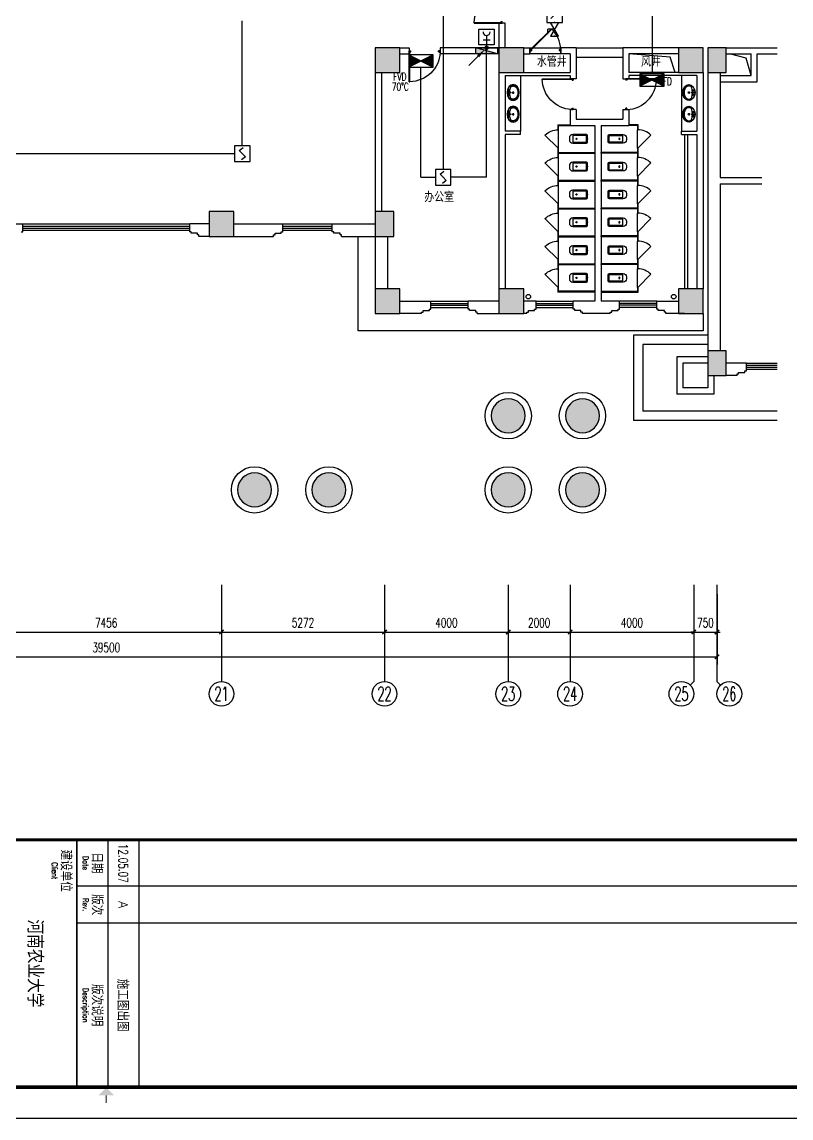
# Model space of a CAD drawing. Extents: x 190999 to 918899, y -200814 to 215286.
# Drawn here: x 705924 to 730794, y -200814 to -165361 of the extents above; entities that cross this region are included whole.
import ezdxf
from ezdxf.enums import TextEntityAlignment as Align

# ---------------------------------------------------------------- set-up
doc = ezdxf.new("R2010")
doc.units = 0
doc.header["$LTSCALE"] = 1000
doc.header["$MEASUREMENT"] = 0
doc.layers.get('Defpoints').update_dxf_attribs({"color": 1})
for name, color, linetype in [('00-EQUIP', 3, 'Continuous'), ('00-LWIRE', 4, 'Continuous'), ('00-WIRE-4', 6, 'Continuous'), ('A-卫生间', 250, 'Continuous'), ('A-墙线', 2, 'Continuous'), ('A-外包装修', 250, 'Continuous'), ('A-外窗', 145, 'Continuous'), ('A-门', 167, 'Continuous'), ('AXIS', 3, 'Continuous'), ('AXIS_TEXT', 7, 'Continuous'), ('COLUMN', 2, 'Continuous'), ('EQUIP_消火栓', 1, 'Continuous'), ('PUB_HATCH', 250, 'Continuous'), ('图框', 189, 'Continuous'), ('房间名称', 7, 'Continuous'), ('暖通-风-说明', 3, 'Continuous'), ('洞口线', 165, 'Continuous'), ('雨水管', 151, 'Continuous')]:
    doc.layers.add(name, color=color, linetype=linetype)
doc.styles.add('_TCH_AXIS', font='COMPLEX', dxfattribs={"bigfont": 'GBCBIG'})
doc.styles.add('_TCH_DIM', font='SIMPLEX', dxfattribs={"bigfont": 'GBCBIG'})
doc.styles.add('COMPLEX', font='COMPLEX')
doc.styles.add('DIM_FONT', font='SIMPLEX', dxfattribs={"width": 0.7, "bigfont": 'GBCBIG'})
doc.styles.add('HZ-ZGBZ', font='romanc.shx', dxfattribs={"width": 0.65})
doc.styles.get("Standard").update_dxf_attribs({"font": 'simhei.ttf'})
doc.styles.add('TKZ1_tjhts.shx', font='tjromant.shx', dxfattribs={"bigfont": 'tjhts.shx'})
doc.styles.add('TKZ2_tjkts.shx', font='tjromant.shx', dxfattribs={"bigfont": 'tjkts.shx'})
doc.dimstyles.new('DIMN', dxfattribs={"dimtxt": 300, "dimasz": 100, "dimexe": 250, "dimexo": 300, "dimgap": 150, "dimtad": 1, "dimdec": 0, "dimzin": 0, "dimdsep": 46, "dimtxsty": 'DIM_FONT', "dimblk": 'ARCHTICK', "dimcen": 0.09, "dimclrt": 7, "dimazin": 2, "dimtfac": 1, "dimtdec": 0, "dimtix": 1, "dimtmove": 2, "dimatfit": 3, "dimfxl": 0, "dimtolj": 1, "dimtzin": 0, "dimarcsym": 0})

# ---------------------------------------------------------------- blocks, each defined once
blk = doc.blocks.new('TJAD_TK_A0')
at = {"layer": '图框'}
for p, q in [((2162, -441.7), (2162, 399.3)), ((2087, 389.3), (2087, -30.7)), ((2099, 389.3), (2099, -30.7)), ((2072, -10.7), (2152, -10.7)), ((2072, -20.7), (2152, -20.7)), ((2072, -30.7), (2152, -30.7))]:
    blk.add_line(p, q, dxfattribs=at)
at = {"layer": '图框', "const_width": 1.2}
blk.add_lwpolyline([(2152, -431.7), (2152, 389.3), (998, 389.3), (998, -431.7)], close=True, dxfattribs=at)
at = {"layer": '图框'}
for points, const_width in [([(2072, 389.3), (2072, -431.7)], 1), ([(2154.61, -21.2), (2157.11, -21.2)], 0.3), ([(2072, -30.7), (2152, -30.7)], 0.6)]:
    blk.add_lwpolyline(points, dxfattribs=dict(at, const_width=const_width))
blk.add_solid([(2154.61, -23.7), (2154.61, -18.7), (2152.11, -21.2)], dxfattribs=at)
at = {"layer": '图框', "color": 3, "style": 'TKZ1_tjhts.shx'}
for s, height, p in [('施工图出图', 3.6, (2125.5, -15.83)), ('A', 3, (2093, -15.7)), ('河南农业大学', 5, (2112, -44.2))]:
    blk.add_text(s, height=height, dxfattribs=at).set_placement(p, align=Align.MIDDLE_CENTER)
at = {"layer": '图框', "color": 3, "style": 'TKZ1_tjhts.shx', "width": 0.7}
blk.add_text('12.05.07', height=3, dxfattribs=at).set_placement((2079.58, -15.7), align=Align.MIDDLE_CENTER)
at = {"layer": '图框', "style": 'TKZ2_tjkts.shx'}
for s, p in [('日期', (2079.5, -24.16)), ('版次', (2093, -24.16)), ('版次说明', (2125.5, -24.16)), ('建设单位', (2082, -34.16))]:
    blk.add_text(s, height=3.6, dxfattribs=at).set_placement(p, align=Align.MIDDLE_CENTER)
at = {"layer": '图框', "style": 'TKZ2_tjkts.shx', "width": 0.8}
for s, p in [('Date', (2079.5, -27.86)), ('Rev.', (2093, -27.86)), ('Description', (2125.5, -27.86)), ('Client', (2082, -37.86))]:
    blk.add_text(s, height=1.8, dxfattribs=at).set_placement(p, align=Align.MIDDLE_CENTER)
blk = doc.blocks.new('m1800')
at = {"layer": 'A-墙线'}
for p, q in [((-900, -100), (-900, 100)), ((900, -100), (900, 100))]:
    blk.add_line(p, q, dxfattribs=at)
at = {"layer": 'A-门'}
for p, q in [((-900, 900), (-900, 0)), ((-900, 900), (-880, 900)), ((-880, 900), (-880, 50)), ((880, 900), (880, 50)), ((900, 900), (880, 900)), ((900, 900), (900, 0)), ((-900, 50), (-870, 50)), ((-900, 0), (-850, 0)), ((-870, 50), (-870, 30)), ((-870, 30), (-850, 30)), ((-850, 30), (-850, 0)), ((850, 30), (850, 0)), ((870, 30), (850, 30)), ((900, 0), (850, 0)), ((870, 50), (870, 30)), ((900, 50), (870, 50))]:
    blk.add_line(p, q, dxfattribs=at)
for centre, start, end in [((-900, 0), 0, 88.7267), ((900, 0), 91.2733, 180)]:
    blk.add_arc(centre, 900, start, end, dxfattribs=at)
blk = doc.blocks.new('m1000')
at = {"layer": 'A-墙线'}
for p, q in [((0, 0), (0, 200)), ((1000, 0), (1000, 200))]:
    blk.add_line(p, q, dxfattribs=at)
at = {"layer": 'A-门'}
for p, q in [((0, 1100), (0, 100)), ((0, 1100), (20, 1100)), ((20, 1100), (20, 150)), ((0, 150), (30, 150)), ((0, 100), (50, 100)), ((30, 150), (30, 130)), ((30, 130), (50, 130)), ((50, 130), (50, 100)), ((950, 130), (950, 100)), ((970, 130), (950, 130)), ((1000, 100), (950, 100)), ((970, 150), (970, 130)), ((1000, 150), (970, 150)), ((1000, 150), (1000, 100))]:
    blk.add_line(p, q, dxfattribs=at)
blk.add_arc((0, 100), 1000, 2.866, 88.854, dxfattribs=at)
blk = doc.blocks.new('手盆')
at = {"layer": 'A-卫生间'}
for p, q in [((113, 12), (46, 16)), ((160, 0), (235, 0)), ((198, -37), (198, 38)), ((113, -11), (46, -16))]:
    blk.add_line(p, q, dxfattribs=at)
for centre, major_axis, ratio, start_param, end_param in [((198, 0), (0, 259), 0.763797, 3.141593, 9.424778), ((194, 0), (0, 259), 0.413212, 0.351725, 1.519021), ((106, 0), (0, 13.9), 0.9, 3.760941, 5.663837), ((194, 0), (0, 259), 0.413212, 1.620217, 2.789865)]:
    blk.add_ellipse(centre, major_axis=major_axis, ratio=ratio, start_param=start_param, end_param=end_param, dxfattribs=at)
for centre, major_axis in [((46, 0), (0, 15.8)), ((56, 71), (0, 20.6)), ((56, 71), (0, 15.6)), ((198, 0), (0, 23.4)), ((56, -71), (0, 20.6)), ((56, -71), (0, 15.6))]:
    blk.add_ellipse(centre, major_axis=major_axis, ratio=0.9, dxfattribs=at)
for points, knots in [([(198, -249), (204, -249), (211, -249), (228, -246), (239, -243), (260, -236), (270, -231), (290, -218), (299, -211), (317, -194), (325, -185), (340, -164), (347, -153), (360, -129), (365, -116), (374, -90), (378, -76), (383, -48), (385, -34), (387, -5), (387, 9), (385, 38), (383, 52), (377, 80), (373, 94), (364, 120), (358, 133), (345, 156), (338, 167), (323, 187), (314, 197), (296, 213), (287, 220), (267, 232), (257, 237), (236, 244), (225, 247), (204, 249), (193, 249), (171, 247), (161, 245), (140, 237), (129, 232), (110, 221), (100, 213), (82, 197), (74, 188), (58, 168), (51, 157), (38, 133), (32, 121), (23, 95), (19, 81), (13, 53), (11, 39), (9, 10), (9, -4), (10, -33), (12, -47), (18, -75), (21, -89), (30, -115), (36, -128), (48, -152), (55, -163), (70, -184), (78, -193), (96, -210), (105, -218), (125, -230), (135, -235), (156, -243), (167, -246), (184, -249), (191, -249), (198, -249)], [0, 0, 0, 0, 0.105369, 0.105369, 0.278747, 0.278747, 0.452125, 0.452125, 0.625504, 0.625504, 0.798882, 0.798882, 0.97226, 0.97226, 1.145639, 1.145639, 1.319017, 1.319017, 1.492395, 1.492395, 1.665774, 1.665774, 1.839152, 1.839152, 2.01253, 2.01253, 2.185909, 2.185909, 2.359287, 2.359287, 2.532665, 2.532665, 2.706044, 2.706044, 2.879422, 2.879422, 3.0528, 3.0528, 3.226179, 3.226179, 3.399557, 3.399557, 3.572935, 3.572935, 3.746313, 3.746313, 3.919692, 3.919692, 4.09307, 4.09307, 4.266448, 4.266448, 4.439827, 4.439827, 4.613205, 4.613205, 4.786583, 4.786583, 4.959962, 4.959962, 5.13334, 5.13334, 5.306718, 5.306718, 5.480097, 5.480097, 5.653475, 5.653475, 5.826853, 5.826853, 6.000232, 6.000232, 6.17361, 6.17361, 6.283185, 6.283185, 6.283185, 6.283185]), ([(119, -185), (121, -187), (123, -188), (130, -193), (135, -196), (146, -202), (152, -205), (163, -209), (169, -210), (180, -213), (186, -214), (194, -214), (196, -214), (198, -214), (204, -214), (209, -214), (222, -212), (229, -210), (241, -206), (245, -204), (254, -200), (259, -197), (269, -191), (275, -187), (286, -178), (291, -173), (300, -162), (304, -158), (314, -145), (319, -137), (327, -123), (329, -118), (334, -107), (336, -101), (341, -89), (343, -83), (346, -71), (348, -64), (351, -49), (352, -40), (354, -22), (355, -13), (355, 5), (355, 14), (354, 32), (352, 41), (349, 58), (348, 66), (343, 81), (341, 89), (335, 104), (332, 111), (326, 125), (322, 132), (314, 144), (310, 150), (301, 162), (296, 167), (287, 177), (281, 181), (272, 189), (267, 192), (256, 199), (250, 202), (238, 207), (233, 209), (223, 211), (217, 212), (205, 214), (198, 214), (186, 213), (181, 213), (171, 211), (166, 210), (151, 205), (141, 200), (128, 191), (123, 188), (119, 185)], [5.740897, 5.740897, 5.740897, 5.740897, 5.780874, 5.780874, 5.896829, 5.896829, 6.012784, 6.012784, 6.128739, 6.128739, 6.240697, 6.240697, 6.283185, 6.283185, 6.283185, 6.399826, 6.399826, 6.5409, 6.5409, 6.634, 6.634, 6.7271, 6.7271, 6.852188, 6.852188, 6.977276, 6.977276, 7.077377, 7.077377, 7.229977, 7.229977, 7.317389, 7.317389, 7.404801, 7.404801, 7.497094, 7.497094, 7.589386, 7.589386, 7.712334, 7.712334, 7.835281, 7.835281, 7.958228, 7.958228, 8.081175, 8.081175, 8.194983, 8.194983, 8.30879, 8.30879, 8.422598, 8.422598, 8.537599, 8.537599, 8.6526, 8.6526, 8.767602, 8.767602, 8.884432, 8.884432, 8.982435, 8.982435, 9.119467, 9.119467, 9.224191, 9.224191, 9.328914, 9.328914, 9.470087, 9.470087, 9.571187, 9.571187, 9.672288, 9.672288, 9.874489, 9.874489, 9.967059, 9.967059, 9.967059, 9.967059])]:
    blk.add_open_spline(points, degree=3, knots=knots, dxfattribs=at)
blk.add_point((46, 0), dxfattribs=at)
blk = doc.blocks.new('bfm01')
at = {"layer": 'A-墙线'}
for p, q in [((-200, 0), (0, 0)), ((-200, -1000), (0, -1000))]:
    blk.add_line(p, q, dxfattribs=at)
at = {"layer": 'A-门'}
for p, q in [((-200, -1000), (-200, 0)), ((-100, 0), (-100, -50)), ((-70, -50), (-100, -50)), ((-50, -30), (-70, -30)), ((-70, -30), (-70, -50)), ((-64, -44), (-50, -30)), ((-64, -44), (603, -711)), ((-50, 0), (-50, -30)), ((-50, -30), (617, -697)), ((0, 0), (0, -1000)), ((-70, -950), (-100, -950)), ((-100, -1000), (-100, -950)), ((-50, -1000), (-100, -1000)), ((-70, -970), (-70, -950)), ((-50, -970), (-70, -970)), ((-50, -1000), (-50, -970))]:
    blk.add_line(p, q, dxfattribs=at)
blk.add_arc((-100, 0), 1000, 272.866, 315.8103, dxfattribs=at)
blk = doc.blocks.new('$TwtSys$00000434')
for p, q in [((-0.5, 0.5), (-0.5, -0.5)), ((-0.5, -0.5), (0.5, 0.5)), ((0.5, 0.5), (-0.5, 0.5)), ((0.5, -0.5), (0.5, 0.5)), ((-0.5, -0.5), (0.5, -0.5))]:
    blk.add_line(p, q)
blk.add_solid([(0.5, -0.5), (0.5, 0.5), (-0.5, -0.5)])
blk = doc.blocks.new('_ArchTick')
at = {"const_width": 0.5}
blk.add_lwpolyline([(-0.7, -0.7), (0.7, 0.7)], dxfattribs=at)
blk = doc.blocks.new('*D858')
at = {"layer": 'AXIS', "color": 0, "lineweight": -2}
for p, q in [((704921, -183868), (704921, -185343)), ((712376, -183868), (712376, -185343)), ((704921, -185093), (712376, -185093))]:
    blk.add_line(p, q, dxfattribs=at)
at = {"layer": 'Defpoints', "color": 0}
for p in [(704921, -183568), (712376, -183568), (712376, -185093)]:
    blk.add_point(p, dxfattribs=at)
at = {"layer": 'AXIS', "color": 0, "lineweight": -2, "xscale": 100, "yscale": 100, "zscale": 100, "rotation": 180}
blk.add_blockref('_ArchTick', (704921, -185093), dxfattribs=at)
at = {"layer": 'AXIS', "color": 0, "lineweight": -2, "xscale": 100, "yscale": 100, "zscale": 100}
blk.add_blockref('_ArchTick', (712376, -185093), dxfattribs=at)
at = {"layer": 'AXIS', "color": 7, "insert": (708649, -184793), "char_height": 300, "attachment_point": 5, "style": 'DIM_FONT'}
blk.add_mtext('\\A1;7456', dxfattribs=at)
blk = doc.blocks.new('*D859')
at = {"layer": 'AXIS', "color": 0, "lineweight": -2}
for p, q in [((712376, -183868), (712376, -185343)), ((717649, -183868), (717649, -185343)), ((712376, -185093), (717649, -185093))]:
    blk.add_line(p, q, dxfattribs=at)
at = {"layer": 'Defpoints', "color": 0}
for p in [(712376, -183568), (717649, -183568), (717649, -185093)]:
    blk.add_point(p, dxfattribs=at)
at = {"layer": 'AXIS', "color": 0, "lineweight": -2, "xscale": 100, "yscale": 100, "zscale": 100, "rotation": 180}
blk.add_blockref('_ArchTick', (712376, -185093), dxfattribs=at)
at = {"layer": 'AXIS', "color": 0, "lineweight": -2, "xscale": 100, "yscale": 100, "zscale": 100}
blk.add_blockref('_ArchTick', (717649, -185093), dxfattribs=at)
at = {"layer": 'AXIS', "color": 7, "insert": (715012, -184793), "char_height": 300, "attachment_point": 5, "style": 'DIM_FONT'}
blk.add_mtext('\\A1;5272', dxfattribs=at)
blk = doc.blocks.new('*D860')
at = {"layer": 'AXIS', "color": 0, "lineweight": -2}
for p, q in [((717649, -183868), (717649, -185343)), ((721649, -183868), (721649, -185343)), ((717649, -185093), (721649, -185093))]:
    blk.add_line(p, q, dxfattribs=at)
at = {"layer": 'Defpoints', "color": 0}
for p in [(717649, -183568), (721649, -183568), (721649, -185093)]:
    blk.add_point(p, dxfattribs=at)
at = {"layer": 'AXIS', "color": 0, "lineweight": -2, "xscale": 100, "yscale": 100, "zscale": 100, "rotation": 180}
blk.add_blockref('_ArchTick', (717649, -185093), dxfattribs=at)
at = {"layer": 'AXIS', "color": 0, "lineweight": -2, "xscale": 100, "yscale": 100, "zscale": 100}
blk.add_blockref('_ArchTick', (721649, -185093), dxfattribs=at)
at = {"layer": 'AXIS', "color": 7, "insert": (719649, -184793), "char_height": 300, "attachment_point": 5, "style": 'DIM_FONT'}
blk.add_mtext('\\A1;4000', dxfattribs=at)
blk = doc.blocks.new('*D861')
at = {"layer": 'AXIS', "color": 0, "lineweight": -2}
for p, q in [((721649, -183868), (721649, -185343)), ((723649, -183868), (723649, -185343)), ((721649, -185093), (723649, -185093))]:
    blk.add_line(p, q, dxfattribs=at)
at = {"layer": 'Defpoints', "color": 0}
for p in [(721649, -183568), (723649, -183568), (723649, -185093)]:
    blk.add_point(p, dxfattribs=at)
at = {"layer": 'AXIS', "color": 0, "lineweight": -2, "xscale": 100, "yscale": 100, "zscale": 100, "rotation": 180}
blk.add_blockref('_ArchTick', (721649, -185093), dxfattribs=at)
at = {"layer": 'AXIS', "color": 0, "lineweight": -2, "xscale": 100, "yscale": 100, "zscale": 100}
blk.add_blockref('_ArchTick', (723649, -185093), dxfattribs=at)
at = {"layer": 'AXIS', "color": 7, "insert": (722649, -184793), "char_height": 300, "attachment_point": 5, "style": 'DIM_FONT'}
blk.add_mtext('\\A1;2000', dxfattribs=at)
blk = doc.blocks.new('*D862')
at = {"layer": 'AXIS', "color": 0, "lineweight": -2}
for p, q in [((723649, -183868), (723649, -185343)), ((727649, -183868), (727649, -185343)), ((723649, -185093), (727649, -185093))]:
    blk.add_line(p, q, dxfattribs=at)
at = {"layer": 'Defpoints', "color": 0}
for p in [(723649, -183568), (727649, -183568), (727649, -185093)]:
    blk.add_point(p, dxfattribs=at)
at = {"layer": 'AXIS', "color": 0, "lineweight": -2, "xscale": 100, "yscale": 100, "zscale": 100, "rotation": 180}
blk.add_blockref('_ArchTick', (723649, -185093), dxfattribs=at)
at = {"layer": 'AXIS', "color": 0, "lineweight": -2, "xscale": 100, "yscale": 100, "zscale": 100}
blk.add_blockref('_ArchTick', (727649, -185093), dxfattribs=at)
at = {"layer": 'AXIS', "color": 7, "insert": (725649, -184793), "char_height": 300, "attachment_point": 5, "style": 'DIM_FONT'}
blk.add_mtext('\\A1;4000', dxfattribs=at)
blk = doc.blocks.new('*D863')
at = {"layer": 'AXIS', "color": 0, "lineweight": -2}
for p, q in [((727649, -183868), (727649, -185343)), ((728399, -183868), (728399, -185343)), ((727649, -185093), (727549, -185093)), ((727649, -185093), (728399, -185093)), ((728399, -185093), (728499, -185093))]:
    blk.add_line(p, q, dxfattribs=at)
at = {"layer": 'Defpoints', "color": 0}
for p in [(727649, -183568), (728399, -183568), (728399, -185093)]:
    blk.add_point(p, dxfattribs=at)
at = {"layer": 'AXIS', "color": 0, "lineweight": -2, "xscale": 100, "yscale": 100, "zscale": 100}
blk.add_blockref('_ArchTick', (727649, -185093), dxfattribs=at)
at = {"layer": 'AXIS', "color": 0, "lineweight": -2, "xscale": 100, "yscale": 100, "zscale": 100, "rotation": 180}
blk.add_blockref('_ArchTick', (728399, -185093), dxfattribs=at)
at = {"layer": 'AXIS', "color": 7, "insert": (728024, -184793), "char_height": 300, "attachment_point": 5, "style": 'DIM_FONT'}
blk.add_mtext('\\A1;750', dxfattribs=at)
blk = doc.blocks.new('*D864')
at = {"layer": 'AXIS', "color": 0, "lineweight": -2}
for p, q in [((688899, -183868), (688899, -186143)), ((728399, -183868), (728399, -186143)), ((688899, -185893), (728399, -185893))]:
    blk.add_line(p, q, dxfattribs=at)
at = {"layer": 'Defpoints', "color": 0}
for p in [(688899, -183568), (728399, -183568), (728399, -185893)]:
    blk.add_point(p, dxfattribs=at)
at = {"layer": 'AXIS', "color": 0, "lineweight": -2, "xscale": 100, "yscale": 100, "zscale": 100, "rotation": 180}
blk.add_blockref('_ArchTick', (688899, -185893), dxfattribs=at)
at = {"layer": 'AXIS', "color": 0, "lineweight": -2, "xscale": 100, "yscale": 100, "zscale": 100}
blk.add_blockref('_ArchTick', (728399, -185893), dxfattribs=at)
at = {"layer": 'AXIS', "color": 7, "insert": (708649, -185593), "char_height": 300, "attachment_point": 5, "style": 'DIM_FONT'}
blk.add_mtext('\\A1;39500', dxfattribs=at)
blk = doc.blocks.new('$lvtry$00000200')
for p, q in [((-140, -40, 0), (-140, -480, 0)), ((-110, -40, 0), (-110, -470, 0)), ((100, 0, 0), (-100, 0, 0)), ((100, -30, 0), (-100, -30, 0)), ((110, -470, 0), (110, -40, 0)), ((140, -480, 0), (140, -40, 0)), ((140, -470, 0), (-140, -470, 0)), ((-30, -590, 0), (30, -590, 0))]:
    blk.add_line(p, q)
blk.add_circle((0, -359, 0), 20)
for centre, radius, start, end in [((-100, -40, 0), 40, 90, 180), ((-100, -40, 0), 10, 90, 180), ((100, -40, 0), 40, 0, 90), ((100, -40, 0), 10, 0, 90), ((-30, -480, 0), 110, 180, 270), ((30, -480, 0), 110, 270, 0)]:
    blk.add_arc(centre, radius, start, end)
blk.add_point((0, 0))
blk = doc.blocks.new('$DorLib2D$00000114')
at = {"color": 0}
blk.add_line((0.5, 0), (-0.207, 0.707), dxfattribs=at)
blk.add_arc((0.5, 0), 1, 135, 180, dxfattribs=at)
blk = doc.blocks.new('_AXISO')
blk.add_circle((0, 0), 0.5)
at = {"layer": 'AXIS_TEXT', "style": 'COMPLEX', "width": 1.041667}
blk.add_attdef('A', text='', height=0.56, dxfattribs=at).set_placement((-0.25, -0.28), (0.25, -0.28), align=Align.FIT)
blk = doc.blocks.new('_LINKPT1')
at = {"color": 0}
blk.add_line((0, 0), (0, 0), dxfattribs=at)
blk = doc.blocks.new('3S1KCGW2')
for p, q in [((0.5, 0.5), (-0.5, 0.5)), ((-0.5, 0.5), (-0.5, -0.5)), ((-0.2, 0.2), (0.05, 0.4)), ((0, 0), (-0.2, 0.2)), ((0, 0), (0.2, -0.2)), ((0.5, -0.5), (0.5, 0.5)), ((-0.5, -0.5), (0.5, -0.5)), ((0.2, -0.2), (-0.05, -0.4))]:
    blk.add_line(p, q)
at = {"const_width": 0.04, "flags": 128}
blk.add_lwpolyline([(-0.5, -0.5), (-0.5, 0.5), (0.5, 0.5), (0.5, -0.5)], close=True, dxfattribs=at)
at = {"xscale": 0.002, "yscale": 0.002, "zscale": 0.002}
for p in [(-0.5, 0), (0, 0.5), (0.5, 0), (0, -0.5)]:
    blk.add_blockref('_LINKPT1', p, dxfattribs=at)
at = {"flags": 9}
blk.add_attdef('A', (0, 0), '', height=0.00002, dxfattribs=at)
blk = doc.blocks.new('J62IR8YJ')
for p, q in [((-0.5, 1), (0.5, 1)), ((-0.5, 0), (-0.5, 1)), ((0.5, 1), (0.5, 0)), ((0.5, 0), (-0.5, 0)), ((-0.231, 0.312), (0.231, 0.312)), ((0, 0.598), (0, 0.06))]:
    blk.add_line(p, q)
at = {"const_width": 0.04, "flags": 128}
blk.add_lwpolyline([(-0.5, 0), (-0.5, 1), (0.5, 1), (0.5, 0)], close=True, dxfattribs=at)
blk.add_arc((0, 0.829), 0.231, 180, 0)
at = {"xscale": 0.002, "yscale": 0.00200000000000955, "zscale": 0.002}
for p in [(0, 1), (-0.5, 0.5), (0, 0), (0.5, 0.5)]:
    blk.add_blockref('_LINKPT1', p, dxfattribs=at)
at = {"flags": 9}
blk.add_attdef('A', (0, 0), '', height=0.00002, dxfattribs=at)
blk = doc.blocks.new('6H2KALM6')
for p, q in [((-0.78, 0.4), (0.78, -0.4)), ((0.78, 0.4), (-0.78, -0.4)), ((0.78, 0.4), (-0.78, 0.4)), ((-0.78, 0.4), (-0.78, -0.4)), ((0.78, -0.4), (0.78, 0.4)), ((-0.78, -0.4), (0.78, -0.4))]:
    blk.add_line(p, q)
at = {"const_width": 0.04}
blk.add_lwpolyline([(-0.78, 0.4), (-0.78, -0.4), (0.78, -0.4), (0.78, 0.4)], close=True, dxfattribs=at)
for points in [[(-0.78, 0.4), (0, 0), (-0.78, -0.4)], [(0.78, 0.4), (0, 0), (0.78, -0.4)]]:
    blk.add_solid(points)
at = {"xscale": 0.002, "yscale": 0.002, "zscale": 0.002}
for p in [(-0.78, 0), (0, 0.4), (0.78, 0), (0, -0.4)]:
    blk.add_blockref('_LINKPT1', p, dxfattribs=at)
at = {"flags": 9}
blk.add_attdef('A', (0, 0), '', height=0.00002, dxfattribs=at)
blk = doc.blocks.new('$VALVE$00000437')
for p in [(0, 0), (87, 124)]:
    blk.add_line(p, (0, 124))
blk.add_lwpolyline([(-125, -72), (125, 72), (125, -72), (-125, 72)], close=True)
for p in [(-125, 0), (125, 0)]:
    blk.add_point(p)
blk = doc.blocks.new('3S2OQ2I8')
for p, q in [((-0.5, 0.5), (0.5, 0.5)), ((-0.5, -0.5), (-0.5, 0.5)), ((-0.25, -0.25), (0.25, 0.25)), ((0.5, 0.5), (0.5, -0.5)), ((0.5, -0.5), (-0.5, -0.5))]:
    blk.add_line(p, q)
at = {"const_width": 0.04, "flags": 128}
blk.add_lwpolyline([(-0.5, -0.5), (-0.5, 0.5), (0.5, 0.5), (0.5, -0.5)], close=True, dxfattribs=at)
blk.add_solid([(0.25, 0.25), (0.021, 0.097), (0.097, 0.029)])
at = {"xscale": 0.002, "yscale": 0.002, "zscale": 0.002}
for p in [(-0.5, 0), (0, 0.5), (0.5, 0), (0, -0.5)]:
    blk.add_blockref('_LINKPT1', p, dxfattribs=at)
at = {"flags": 9}
blk.add_attdef('A', (0, 0), '', height=0.00002, dxfattribs=at)
blk = doc.blocks.new('_WRLD10L')
for p, q in [((1.15, 1.15), (0.55, 0.55)), ((0.104, 0.104), (0.104, 0.104)), ((-0.104, -0.104), (-0.104, -0.104))]:
    blk.add_line(p, q)
at = {"const_width": 0.142}
blk.add_lwpolyline([(-0.071, 0, 1), (0.071, 0, 1)], format="xyb", close=True, dxfattribs=at)
blk.add_solid([(0.62, 0.48), (0.48, 0.62), (0.1, 0.1)])
at = {"width": 0.8, "flags": 9}
blk.add_attdef('A', (0, 0), '', height=0.00002, dxfattribs=at)

msp = doc.modelspace()

# ---------------------------------------------------------------- hatches: boundary and pattern name
at = {"layer": 'PUB_HATCH'}
for points in [[(717348.5, -166196.3), (717348.5, -166996.3), (718148.5, -166996.3), (718148.5, -166196.3)], [(721348.5, -166196.3), (721348.5, -166996.3), (722148.5, -166996.3), (722148.5, -166196.3)], [(727148.5, -166196.3), (727148.5, -166996.3), (727948.5, -166996.3), (727948.5, -166196.3)], [(728098.5, -166196.3), (728098.5, -166996.3), (728698.5, -166996.3), (728698.5, -166196.3)], [(711976.5, -171496.3), (711976.5, -172296.3), (712776.5, -172296.3), (712776.5, -171496.3)], [(717348.5, -171496.3), (717348.5, -172296.3), (717948.5, -172296.3), (717948.5, -171496.3)], [(717348.5, -173996.3), (717348.5, -174796.3), (718148.5, -174796.3), (718148.5, -173996.3)], [(721348.5, -173996.3), (721348.5, -174796.3), (722148.5, -174796.3), (722148.5, -173996.3)], [(727148.5, -173996.3), (727148.5, -174796.3), (727948.5, -174796.3), (727948.5, -173996.3)], [(728098.5, -175996.3), (728098.5, -176796.3), (728698.5, -176796.3), (728698.5, -175996.3)], [(721098.5, -178096.3, 1), (722198.5, -178096.3, 1)], [(724598.5, -178096.3, 1), (723498.5, -178096.3, 1)], [(713998.5, -180496.3, 1), (712898.5, -180496.3, 1)], [(716398.5, -180496.3, 1), (715298.5, -180496.3, 1)], [(722198.5, -180496.3, 1), (721098.5, -180496.3, 1)], [(724598.5, -180496.3, 1), (723498.5, -180496.3, 1)]]:
    msp.add_hatch(color=256, dxfattribs=at).paths.add_polyline_path(points)

# ---------------------------------------------------------------- linework, layer by layer
at = {"layer": '00-WIRE-4'}
for p, q in [((719545.8, -161946.3), (719545.8, -170136.1)), ((726298.5, -164746.3), (726298.5, -167036.6)), ((713048.5, -169371.3), (713048.5, -165321.3)), ((720948.5, -170386.1), (720948.5, -166096.3)), ((718827.2, -170386.1), (718827.2, -166827.6)), ((704698.5, -169621.3), (712798.5, -169621.3)), ((718827.2, -170386.1), (719295.8, -170386.1)), ((720948.5, -170386.1), (719795.8, -170386.1))]:
    msp.add_line(p, q, dxfattribs=at)
at = {"layer": 'A-卫生间'}
for p, q in [((723848.5, -166196.3), (725348.5, -166196.3)), ((723848.5, -166496.3), (725348.5, -166496.3)), ((722048.5, -167096.3), (722048.5, -168896.3)), ((727248.5, -167096.3), (727248.5, -168896.3)), ((723248.5, -168683.8), (723248.5, -168846.3)), ((723248.5, -168683.8), (723648.5, -168683.8)), ((723273.5, -168846.3), (723273.5, -168708.8)), ((723273.5, -168708.8), (723648.5, -168708.8)), ((723648.5, -168683.8), (723648.5, -168708.8)), ((725848.5, -168683.8), (725548.5, -168683.8)), ((725548.5, -168708.8), (725548.5, -168683.8)), ((725823.5, -168708.8), (725548.5, -168708.8)), ((725823.5, -168708.8), (725823.5, -168846.3)), ((725848.5, -168846.3), (725848.5, -168683.8)), ((723248.5, -168846.3), (723273.5, -168846.3)), ((725823.5, -168846.3), (725848.5, -168846.3)), ((727348.5, -168996.3), (727348.5, -173996.3)), ((727448.5, -168996.3), (727448.5, -173996.3)), ((723273.5, -169446.3), (723248.5, -169446.3)), ((723248.5, -169446.3), (723248.5, -169608.8)), ((723273.5, -169583.8), (723273.5, -169446.3)), ((725848.5, -169446.3), (725823.5, -169446.3)), ((725823.5, -169446.3), (725823.5, -169583.8)), ((725848.5, -169608.8), (725848.5, -169446.3)), ((723248.5, -169608.8), (723248.5, -169746.3)), ((723248.5, -169746.3), (723273.5, -169746.3)), ((723273.5, -169583.8), (724448.5, -169583.8)), ((723273.5, -169746.3), (723273.5, -169608.8)), ((723273.5, -169608.8), (724448.5, -169608.8)), ((724448.5, -169583.8), (724448.5, -169608.8)), ((725823.5, -169583.8), (724648.5, -169583.8)), ((724648.5, -169608.8), (724648.5, -169583.8)), ((725823.5, -169608.8), (724648.5, -169608.8)), ((725823.5, -169608.8), (725823.5, -169746.3)), ((725823.5, -169746.3), (725848.5, -169746.3)), ((725848.5, -169746.3), (725848.5, -169608.8)), ((723273.5, -170346.3), (723248.5, -170346.3)), ((723248.5, -170346.3), (723248.5, -170508.8)), ((723248.5, -170508.8), (723248.5, -170646.3)), ((723273.5, -170483.8), (723273.5, -170346.3)), ((723273.5, -170483.8), (724448.5, -170483.8)), ((723273.5, -170646.3), (723273.5, -170508.8)), ((723273.5, -170508.8), (724448.5, -170508.8)), ((724448.5, -170483.8), (724448.5, -170508.8)), ((725823.5, -170483.8), (724648.5, -170483.8)), ((724648.5, -170508.8), (724648.5, -170483.8)), ((725823.5, -170508.8), (724648.5, -170508.8)), ((725848.5, -170346.3), (725823.5, -170346.3)), ((725823.5, -170346.3), (725823.5, -170483.8)), ((725823.5, -170508.8), (725823.5, -170646.3)), ((725848.5, -170508.8), (725848.5, -170346.3)), ((725848.5, -170646.3), (725848.5, -170508.8)), ((723248.5, -170646.3), (723273.5, -170646.3)), ((725823.5, -170646.3), (725848.5, -170646.3)), ((723273.5, -171246.3), (723248.5, -171246.3)), ((723248.5, -171246.3), (723248.5, -171408.8)), ((723248.5, -171408.8), (723248.5, -171546.3)), ((723248.5, -171546.3), (723273.5, -171546.3)), ((723273.5, -171383.8), (723273.5, -171246.3)), ((723273.5, -171383.8), (724448.5, -171383.8)), ((723273.5, -171408.8), (724448.5, -171408.8)), ((723273.5, -171546.3), (723273.5, -171408.8)), ((724448.5, -171383.8), (724448.5, -171408.8)), ((725823.5, -171383.8), (724648.5, -171383.8)), ((724648.5, -171408.8), (724648.5, -171383.8)), ((725823.5, -171408.8), (724648.5, -171408.8)), ((725848.5, -171246.3), (725823.5, -171246.3)), ((725823.5, -171246.3), (725823.5, -171383.8)), ((725823.5, -171408.8), (725823.5, -171546.3)), ((725823.5, -171546.3), (725848.5, -171546.3)), ((725848.5, -171408.8), (725848.5, -171246.3)), ((725848.5, -171546.3), (725848.5, -171408.8)), ((723273.5, -172146.3), (723248.5, -172146.3)), ((723248.5, -172146.3), (723248.5, -172308.8)), ((723273.5, -172283.8), (723273.5, -172146.3)), ((723273.5, -172283.8), (724448.5, -172283.8)), ((724448.5, -172283.8), (724448.5, -172308.8)), ((725823.5, -172283.8), (724648.5, -172283.8)), ((724648.5, -172308.8), (724648.5, -172283.8)), ((725848.5, -172146.3), (725823.5, -172146.3)), ((725823.5, -172146.3), (725823.5, -172283.8)), ((725848.5, -172308.8), (725848.5, -172146.3)), ((723248.5, -172308.8), (723248.5, -172446.3)), ((723248.5, -172446.3), (723273.5, -172446.3)), ((723273.5, -172308.8), (724448.5, -172308.8)), ((723273.5, -172446.3), (723273.5, -172308.8)), ((725823.5, -172308.8), (724648.5, -172308.8)), ((725823.5, -172308.8), (725823.5, -172446.3)), ((725823.5, -172446.3), (725848.5, -172446.3)), ((725848.5, -172446.3), (725848.5, -172308.8)), ((723273.5, -173046.3), (723248.5, -173046.3)), ((723248.5, -173046.3), (723248.5, -173208.8)), ((723248.5, -173208.8), (723248.5, -173346.3)), ((723248.5, -173346.3), (723273.5, -173346.3)), ((723273.5, -173183.8), (723273.5, -173046.3)), ((723273.5, -173183.8), (724448.5, -173183.8)), ((723273.5, -173346.3), (723273.5, -173208.8)), ((723273.5, -173208.8), (724448.5, -173208.8)), ((724448.5, -173183.8), (724448.5, -173208.8)), ((725823.5, -173183.8), (724648.5, -173183.8)), ((724648.5, -173208.8), (724648.5, -173183.8)), ((725823.5, -173208.8), (724648.5, -173208.8)), ((725848.5, -173046.3), (725823.5, -173046.3)), ((725823.5, -173046.3), (725823.5, -173183.8)), ((725823.5, -173208.8), (725823.5, -173346.3)), ((725823.5, -173346.3), (725848.5, -173346.3)), ((725848.5, -173208.8), (725848.5, -173046.3)), ((725848.5, -173346.3), (725848.5, -173208.8)), ((723273.5, -173946.3), (723248.5, -173946.3)), ((723248.5, -173946.3), (723248.5, -174096.3)), ((723273.5, -174071.3), (723273.5, -173946.3)), ((724448.5, -174071.3), (723273.5, -174071.3)), ((724448.5, -174096.3), (724448.5, -174071.3)), ((724648.5, -174071.3), (725823.5, -174071.3)), ((724648.5, -174071.3), (724648.5, -174096.3)), ((725848.5, -173946.3), (725823.5, -173946.3)), ((725823.5, -173946.3), (725823.5, -174071.3)), ((725848.5, -174096.3), (725848.5, -173946.3)), ((724448.5, -174096.3), (723248.5, -174096.3)), ((724648.5, -174096.3), (725848.5, -174096.3))]:
    msp.add_line(p, q, dxfattribs=at)
at = {"layer": 'A-墙线'}
for p, q in [((721348.5, -165396.3), (721348.5, -166196.3)), ((721548.5, -166196.3), (721548.5, -165396.3)), ((718148.5, -166196.3), (718448.5, -166196.3)), ((721348.5, -166196.3), (719448.5, -166196.3)), ((722148.5, -166196.3), (722348.5, -166196.3)), ((722348.5, -166196.3), (722348.5, -166396.3)), ((723848.5, -166196.3), (723348.5, -166196.3)), ((723348.5, -166196.3), (723348.5, -166396.3)), ((723848.5, -166196.3), (723848.5, -167196.3)), ((725348.5, -166196.3), (725348.5, -167196.3)), ((727148.5, -166196.3), (725348.5, -166196.3)), ((728698.5, -166196.3), (730348.5, -166196.3)), ((718148.5, -166396.3), (718448.5, -166396.3)), ((721348.5, -166396.3), (719448.5, -166396.3)), ((722148.5, -166396.3), (722348.5, -166396.3)), ((723648.5, -166396.3), (723348.5, -166396.3)), ((723648.5, -166396.3), (723648.5, -166996.3)), ((725548.5, -166396.3), (725548.5, -166996.3)), ((727148.5, -166396.3), (725548.5, -166396.3)), ((728698.5, -166396.3), (729498.5, -166396.3)), ((729698.5, -166396.3), (730348.5, -166396.3)), ((717348.5, -166996.3), (717348.5, -171496.3)), ((717548.5, -166996.3), (717548.5, -171496.3)), ((721348.5, -166996.3), (721348.5, -173996.3)), ((721548.5, -167096.3), (721548.5, -168896.3)), ((721548.5, -167096.3), (723648.5, -167096.3)), ((722148.5, -166996.3), (723648.5, -166996.3)), ((723648.5, -167096.3), (723648.5, -167196.3)), ((727148.5, -166996.3), (725548.5, -166996.3)), ((725548.5, -167096.3), (725548.5, -167196.3)), ((727748.5, -167096.3), (725548.5, -167096.3)), ((727748.5, -167096.3), (727748.5, -168896.3)), ((727948.5, -166996.3), (727948.5, -173996.3)), ((728098.5, -166996.3), (728098.5, -175996.3)), ((728498.5, -166996.3), (728498.5, -170396.3)), ((723648.5, -168196.3), (723648.5, -168708.8)), ((723848.5, -168196.3), (723848.5, -168508.8)), ((725348.5, -168196.3), (725348.5, -168508.8)), ((725548.5, -168196.3), (725548.5, -168708.8)), ((723648.5, -168708.8), (724448.5, -168708.8)), ((723848.5, -168508.8), (725348.5, -168508.8)), ((724448.5, -168708.8), (724448.5, -174396.3)), ((724648.5, -168708.8), (724648.5, -174396.3)), ((724648.5, -168708.8), (725548.5, -168708.8)), ((722048.5, -168896.3), (721548.5, -168896.3)), ((721548.5, -168996.3), (721548.5, -173996.3)), ((722048.5, -168996.3), (721548.5, -168996.3)), ((722048.5, -168996.3), (722048.5, -168896.3)), ((727248.5, -168896.3), (727748.5, -168896.3)), ((727248.5, -168996.3), (727248.5, -168896.3)), ((727248.5, -168996.3), (727748.5, -168996.3)), ((727748.5, -168996.3), (727748.5, -173996.3)), ((728498.5, -170396.3), (729848.5, -170396.3)), ((728498.5, -170596.3), (728498.5, -175996.3)), ((728498.5, -170596.3), (729848.5, -170596.3)), ((705320.6, -171896.3), (705948.5, -171896.3)), ((705948.5, -172146.3), (705948.5, -171896.3)), ((711976.5, -171896.3), (711348.5, -171896.3)), ((711348.5, -172146.3), (711348.5, -171896.3)), ((712776.5, -171896.3), (714358.8, -171896.3)), ((714358.8, -172146.3), (714358.8, -171896.3)), ((715958.8, -171896.3), (717348.5, -171896.3)), ((715958.8, -172146.3), (715958.8, -171896.3)), ((705898.5, -172146.3), (705948.5, -172146.3)), ((711398.5, -172146.3), (711348.5, -172146.3)), ((711398.5, -172196.3), (711398.5, -172146.3)), ((711598.5, -172196.3), (711398.5, -172196.3)), ((711598.5, -172246.3), (711598.5, -172196.3)), ((711648.5, -172246.3), (711598.5, -172246.3)), ((711648.5, -172296.3), (711648.5, -172246.3)), ((711976.5, -172296.3), (711648.5, -172296.3)), ((712776.5, -172296.3), (714058.8, -172296.3)), ((714058.8, -172296.3), (714058.8, -172246.3)), ((714058.8, -172246.3), (714108.8, -172246.3)), ((714108.8, -172246.3), (714108.8, -172196.3)), ((714108.8, -172196.3), (714308.8, -172196.3)), ((714308.8, -172146.3), (714358.8, -172146.3)), ((714308.8, -172196.3), (714308.8, -172146.3)), ((716008.8, -172146.3), (715958.8, -172146.3)), ((716008.8, -172196.3), (716008.8, -172146.3)), ((716208.8, -172196.3), (716008.8, -172196.3)), ((716208.8, -172246.3), (716208.8, -172196.3)), ((716258.8, -172246.3), (716208.8, -172246.3)), ((716258.8, -172296.3), (716258.8, -172246.3)), ((716258.8, -172296.3), (717348.5, -172296.3)), ((717348.5, -172296.3), (717348.5, -173996.3)), ((717748.5, -172296.3), (717748.5, -173996.3)), ((718148.5, -174396.3), (719148.5, -174396.3)), ((719148.5, -174646.3), (719148.5, -174396.3)), ((721348.5, -174396.3), (720348.5, -174396.3)), ((720348.5, -174646.3), (720348.5, -174396.3)), ((722548.5, -174396.3), (722148.5, -174396.3)), ((722548.5, -174646.3), (722548.5, -174396.3)), ((724448.5, -174396.3), (723748.5, -174396.3)), ((723748.5, -174646.3), (723748.5, -174396.3)), ((725248.5, -174396.3), (724648.5, -174396.3)), ((725248.5, -174646.3), (725248.5, -174396.3)), ((726448.5, -174646.3), (726448.5, -174396.3)), ((726448.5, -174396.3), (727148.5, -174396.3)), ((718848.5, -174796.3), (718848.5, -174746.3)), ((718848.5, -174746.3), (718898.5, -174746.3)), ((718898.5, -174746.3), (718898.5, -174696.3)), ((718898.5, -174696.3), (719098.5, -174696.3)), ((719098.5, -174646.3), (719148.5, -174646.3)), ((719098.5, -174696.3), (719098.5, -174646.3)), ((720398.5, -174646.3), (720348.5, -174646.3)), ((720398.5, -174696.3), (720398.5, -174646.3)), ((720598.5, -174696.3), (720398.5, -174696.3)), ((720598.5, -174746.3), (720598.5, -174696.3)), ((720648.5, -174746.3), (720598.5, -174746.3)), ((720648.5, -174796.3), (720648.5, -174746.3)), ((722248.5, -174796.3), (722248.5, -174746.3)), ((722248.5, -174746.3), (722298.5, -174746.3)), ((722298.5, -174746.3), (722298.5, -174696.3)), ((722298.5, -174696.3), (722498.5, -174696.3)), ((722498.5, -174646.3), (722548.5, -174646.3)), ((722498.5, -174696.3), (722498.5, -174646.3)), ((723798.5, -174646.3), (723748.5, -174646.3)), ((723798.5, -174696.3), (723798.5, -174646.3)), ((723998.5, -174696.3), (723798.5, -174696.3)), ((723998.5, -174746.3), (723998.5, -174696.3)), ((724048.5, -174746.3), (723998.5, -174746.3)), ((724048.5, -174796.3), (724048.5, -174746.3)), ((724948.5, -174796.3), (724948.5, -174746.3)), ((724948.5, -174746.3), (724998.5, -174746.3)), ((724998.5, -174746.3), (724998.5, -174696.3)), ((724998.5, -174696.3), (725198.5, -174696.3)), ((725198.5, -174646.3), (725248.5, -174646.3)), ((725198.5, -174696.3), (725198.5, -174646.3)), ((726498.5, -174646.3), (726448.5, -174646.3)), ((726498.5, -174696.3), (726498.5, -174646.3)), ((726698.5, -174696.3), (726498.5, -174696.3)), ((726698.5, -174746.3), (726698.5, -174696.3)), ((726748.5, -174746.3), (726698.5, -174746.3)), ((726748.5, -174796.3), (726748.5, -174746.3)), ((718848.5, -174796.3), (718148.5, -174796.3)), ((720648.5, -174796.3), (721348.5, -174796.3)), ((722248.5, -174796.3), (722148.5, -174796.3)), ((724948.5, -174796.3), (724048.5, -174796.3)), ((727348.5, -174796.3), (726748.5, -174796.3)), ((728098.5, -176196.3), (727098.5, -176196.3)), ((727098.5, -176196.3), (727098.5, -177396.3)), ((728098.5, -176396.3), (727298.5, -176396.3)), ((727298.5, -176396.3), (727298.5, -177196.3)), ((729348.5, -176396.3), (728698.5, -176396.3)), ((729348.5, -176646.3), (729348.5, -176396.3)), ((728098.5, -176796.3), (728098.5, -177196.3)), ((728298.5, -176796.3), (728298.5, -177396.3)), ((729048.5, -176796.3), (728698.5, -176796.3)), ((729048.5, -176796.3), (729048.5, -176746.3)), ((729048.5, -176746.3), (729098.5, -176746.3)), ((729098.5, -176746.3), (729098.5, -176696.3)), ((729098.5, -176696.3), (729298.5, -176696.3)), ((729298.5, -176646.3), (729348.5, -176646.3)), ((729298.5, -176696.3), (729298.5, -176646.3)), ((728098.5, -177196.3), (727298.5, -177196.3)), ((728298.5, -177396.3), (727098.5, -177396.3))]:
    msp.add_line(p, q, dxfattribs=at)
for points in [[(728498.5, -167296.3), (729698.5, -167296.3), (729698.5, -166396.3)], [(728498.5, -167096.3), (729498.5, -167096.3), (729498.5, -166396.3)], [(728798.5, -167096.3), (729498.5, -167096.3), (729498.5, -166396.3)]]:
    msp.add_lwpolyline(points, dxfattribs=at)
at = {"layer": 'A-外包装修'}
for p, q in [((716798.5, -175346.3), (716798.5, -172296.3)), ((727948.5, -174796.3), (727948.5, -175346.3)), ((727948.5, -175346.3), (716798.5, -175346.3)), ((728098.5, -175496.3), (725698.5, -175496.3)), ((725698.5, -175496.3), (725698.5, -178246.5)), ((728098.5, -175796.3), (725998.5, -175796.3)), ((725998.5, -175796.3), (725998.5, -177946.5)), ((730348.5, -177946.5), (725998.5, -177946.5)), ((730348.5, -178246.5), (725698.5, -178246.5))]:
    msp.add_line(p, q, dxfattribs=at)
for centre in [(721648.5, -178096.3), (724048.5, -178096.3), (713448.5, -180496.3), (715848.5, -180496.3), (721648.5, -180496.3), (724048.5, -180496.3)]:
    msp.add_circle(centre, 750, dxfattribs=at)
at = {"layer": 'A-外窗'}
for p, q in [((705948.5, -171896.3), (711348.5, -171896.3)), ((714358.8, -171896.3), (715958.8, -171896.3)), ((705948.5, -171966.3), (711348.5, -171966.3)), ((705948.5, -172026.3), (711348.5, -172026.3)), ((705948.5, -172096.3), (711348.5, -172096.3)), ((714358.8, -171966.3), (715958.8, -171966.3)), ((714358.8, -172026.3), (715958.8, -172026.3)), ((714358.8, -172096.3), (715958.8, -172096.3)), ((719148.5, -174396.3), (720348.5, -174396.3)), ((722548.5, -174396.3), (723748.5, -174396.3)), ((726448.5, -174396.3), (725248.5, -174396.3)), ((719148.5, -174466.3), (720348.5, -174466.3)), ((719148.5, -174526.3), (720348.5, -174526.3)), ((719148.5, -174596.3), (720348.5, -174596.3)), ((722548.5, -174466.3), (723748.5, -174466.3)), ((722548.5, -174526.3), (723748.5, -174526.3)), ((722548.5, -174596.3), (723748.5, -174596.3)), ((726448.5, -174466.3), (725248.5, -174466.3)), ((726448.5, -174526.3), (725248.5, -174526.3)), ((726448.5, -174596.3), (725248.5, -174596.3)), ((729348.5, -176396.3), (730348.5, -176396.3)), ((729348.5, -176466.3), (730348.5, -176466.3)), ((729348.5, -176526.3), (730348.5, -176526.3)), ((729348.5, -176596.3), (730348.5, -176596.3))]:
    msp.add_line(p, q, dxfattribs=at)
at = {"layer": 'A-门'}
for p, q in [((723273.5, -169446.3), (723273.5, -168846.3)), ((725823.5, -169446.3), (725823.5, -168846.3)), ((723273.5, -170346.3), (723273.5, -169746.3)), ((725823.5, -170346.3), (725823.5, -169746.3)), ((723273.5, -171246.3), (723273.5, -170646.3)), ((725823.5, -171246.3), (725823.5, -170646.3)), ((723273.5, -172146.3), (723273.5, -171546.3)), ((725823.5, -172146.3), (725823.5, -171546.3)), ((723273.5, -173046.3), (723273.5, -172446.3)), ((725823.5, -173046.3), (725823.5, -172446.3)), ((723273.5, -173946.3), (723273.5, -173346.3)), ((725823.5, -173946.3), (725823.5, -173346.3))]:
    msp.add_line(p, q, dxfattribs=at)
at = {"layer": 'AXIS'}
for p, q in [((712376.5, -183567.8), (712376.5, -186692.8)), ((717648.5, -183567.8), (717648.5, -186692.8)), ((721648.5, -183567.8), (721648.5, -186692.8)), ((723648.5, -183567.8), (723648.5, -186692.8)), ((727648.5, -183567.8), (727648.5, -186692.8)), ((728398.5, -183567.8), (728398.5, -186692.8)), ((727531.4, -186810), (727648.5, -186692.8)), ((728515.7, -186810), (728398.5, -186692.8))]:
    msp.add_line(p, q, dxfattribs=at)
at = {"layer": 'COLUMN'}
for p, q in [((717348.5, -166196.3), (717348.5, -166996.3)), ((718148.5, -166196.3), (717348.5, -166196.3)), ((718148.5, -166996.3), (718148.5, -166196.3)), ((721348.5, -166196.3), (721348.5, -166996.3)), ((722148.5, -166196.3), (721348.5, -166196.3)), ((722148.5, -166996.3), (722148.5, -166196.3)), ((727148.5, -166196.3), (727148.5, -166996.3)), ((727948.5, -166196.3), (727148.5, -166196.3)), ((727948.5, -166996.3), (727948.5, -166196.3)), ((728098.5, -166196.3), (728098.5, -166996.3)), ((728698.5, -166196.3), (728098.5, -166196.3)), ((728698.5, -166996.3), (728698.5, -166196.3)), ((717348.5, -166996.3), (718148.5, -166996.3)), ((721348.5, -166996.3), (722148.5, -166996.3)), ((727148.5, -166996.3), (727948.5, -166996.3)), ((728098.5, -166996.3), (728698.5, -166996.3)), ((711976.5, -171496.3), (711976.5, -172296.3)), ((712776.5, -171496.3), (711976.5, -171496.3)), ((712776.5, -172296.3), (712776.5, -171496.3)), ((717348.5, -171496.3), (717348.5, -172296.3)), ((717948.5, -171496.3), (717348.5, -171496.3)), ((717948.5, -172296.3), (717948.5, -171496.3)), ((711976.5, -172296.3), (712776.5, -172296.3)), ((717348.5, -172296.3), (717948.5, -172296.3)), ((717348.5, -173996.3), (717348.5, -174796.3)), ((718148.5, -173996.3), (717348.5, -173996.3)), ((718148.5, -174796.3), (718148.5, -173996.3)), ((721348.5, -173996.3), (721348.5, -174796.3)), ((722148.5, -173996.3), (721348.5, -173996.3)), ((722148.5, -174796.3), (722148.5, -173996.3)), ((727148.5, -173996.3), (727148.5, -174796.3)), ((727948.5, -173996.3), (727148.5, -173996.3)), ((727948.5, -174796.3), (727948.5, -173996.3)), ((717348.5, -174796.3), (718148.5, -174796.3)), ((721348.5, -174796.3), (722148.5, -174796.3)), ((727148.5, -174796.3), (727948.5, -174796.3)), ((728098.5, -175996.3), (728098.5, -176796.3)), ((728698.5, -175996.3), (728098.5, -175996.3)), ((728698.5, -176796.3), (728698.5, -175996.3)), ((728098.5, -176796.3), (728698.5, -176796.3))]:
    msp.add_line(p, q, dxfattribs=at)
for centre, start, end in [((721648.5, -178096.3), 0, 180), ((724048.5, -178096.3), 0, 180), ((721648.5, -178096.3), 180, 0), ((724048.5, -178096.3), 180, 0), ((713448.5, -180496.3), 0, 180), ((715848.5, -180496.3), 0, 180), ((721648.5, -180496.3), 0, 180), ((724048.5, -180496.3), 0, 180), ((713448.5, -180496.3), 180, 0), ((715848.5, -180496.3), 180, 0), ((721648.5, -180496.3), 180, 0), ((724048.5, -180496.3), 180, 0)]:
    msp.add_arc(centre, 550, start, end, dxfattribs=at)
at = {"layer": '洞口线', "ltscale": 2}
for points in [[(727048.5, -166996.3), (726887.6, -166496.3), (725548.5, -166396.3)], [(729498.5, -167096.3), (729337.6, -166534.2), (728798.5, -166396.3)]]:
    msp.add_lwpolyline(points, dxfattribs=at)
at = {"layer": '雨水管'}
for centre in [(722298.5, -174246.3), (726998.5, -174246.3)]:
    msp.add_circle(centre, 75, dxfattribs=at)

# ---------------------------------------------------------------- block references
at = {"xscale": -1, "rotation": 180}
for p in [(721608.5, -167646.3), (721608.5, -168346.3)]:
    msp.add_blockref('手盆', p, dxfattribs=at)
at = {"rotation": 180}
for p in [(727688.5, -167646.3), (727688.5, -168346.3)]:
    msp.add_blockref('手盆', p, dxfattribs=at)
at = {"layer": '00-EQUIP', "rotation": 270}
for name, p, xscale, yscale, zscale in [('3S2OQ2I8', (723148.9, -165124.9), -500, 500, 500), ('$VALVE$00000437', (723148.9, -165600.2), 1.799999999988358, -1.799999999988358, 1.8)]:
    msp.add_blockref(name, p, dxfattribs=dict(at, xscale=xscale, yscale=yscale, zscale=zscale))
at = {"layer": '00-EQUIP', "xscale": 500, "yscale": 500, "zscale": 500}
for name, p in [('J62IR8YJ', (720948.5, -166096.3)), ('6H2KALM6', (718827.2, -166627.6)), ('6H2KALM6', (726298.5, -167236.6)), ('3S1KCGW2', (713048.5, -169621.3)), ('3S1KCGW2', (719545.8, -170386.1))]:
    msp.add_blockref(name, p, dxfattribs=at)
at = {"layer": '00-LWIRE', "xscale": 500, "yscale": 500, "zscale": 500, "rotation": 180}
msp.add_blockref('_WRLD10L', (720948.5, -166196.3), dxfattribs=at)
at = {"layer": 'A-卫生间', "rotation": 269.9999999989353}
for p in [(724214.2, -169140.1, 0), (724214.2, -170040.1, 0), (724214.2, -170940.1, 0), (724214.2, -171840.1, 0), (724214.2, -172740.1, 0), (724214.2, -173640.1, 0)]:
    msp.add_blockref('$lvtry$00000200', p, dxfattribs=at)
at = {"layer": 'A-卫生间', "yscale": -0.9999999999999998, "rotation": 270.0000000010646}
for p in [(724882.9, -169140.1, 0), (724882.9, -170040.1, 0), (724882.9, -170940.1, 0), (724882.9, -171840.1, 0), (724882.9, -172740.1, 0), (724882.9, -173640.1, 0)]:
    msp.add_blockref('$lvtry$00000200', p, dxfattribs=at)
at = {"layer": 'A-门', "xscale": -1}
for name, p, rotation in [('m1800', (721448.5, -164496.3), 90), ('m1000', (718448.5, -166196.3), 180), ('m1000', (723848.5, -167196.3), 90)]:
    msp.add_blockref(name, p, dxfattribs=dict(at, rotation=rotation))
at = {"layer": 'A-门'}
for name, p, rotation in [('bfm01', (722348.5, -166196.3), 90), ('m1000', (725348.5, -167196.3), 270)]:
    msp.add_blockref(name, p, dxfattribs=dict(at, rotation=rotation))
at = {"layer": 'A-门', "xscale": -600, "zscale": 25, "rotation": 90}
for p, yscale in [((723261, -169146.3), 600), ((725836, -169146.3), -600), ((723261, -170046.3), 600), ((725836, -170046.3), -600), ((723261, -170946.3), 600), ((725836, -170946.3), -600), ((723261, -171846.3), 600), ((725836, -171846.3), -600), ((723261, -172746.3), 600), ((725836, -172746.3), -600), ((723261, -173646.3), 600), ((725836, -173646.3), -600)]:
    msp.add_blockref('$DorLib2D$00000114', p, dxfattribs=dict(at, yscale=yscale))
at = {"layer": 'AXIS'}
ref = msp.add_blockref('_AXISO', (712376.5, -187092.8), dxfattribs=dict(at, xscale=800, yscale=800, zscale=800))
ref.add_attrib('A', '21', dxfattribs={"layer": 'AXIS_TEXT', "height": 452.55, "style": '_TCH_AXIS', "width": 0.724138}).set_placement((712150.2, -187319.1), (712602.7, -187319.1), align=Align.FIT)
ref = msp.add_blockref('_AXISO', (717648.5, -187092.8), dxfattribs=dict(at, xscale=800, yscale=800, zscale=800))
ref.add_attrib('A', '22', dxfattribs={"layer": 'AXIS_TEXT', "height": 452.55, "style": '_TCH_AXIS', "width": 0.617647}).set_placement((717422.3, -187319.1), (717874.8, -187319.1), align=Align.FIT)
ref = msp.add_blockref('_AXISO', (721648.5, -187092.8), dxfattribs=dict(at, xscale=800, yscale=800, zscale=800))
ref.add_attrib('A', '23', dxfattribs={"layer": 'AXIS_TEXT', "height": 452.55, "style": '_TCH_AXIS', "width": 0.617647}).set_placement((721422.3, -187319.1), (721874.8, -187319.1), align=Align.FIT)
ref = msp.add_blockref('_AXISO', (723648.5, -187092.8), dxfattribs=dict(at, xscale=800, yscale=800, zscale=800))
ref.add_attrib('A', '24', dxfattribs={"layer": 'AXIS_TEXT', "height": 452.55, "style": '_TCH_AXIS', "width": 0.583333}).set_placement((723422.3, -187319.1), (723874.8, -187319.1), align=Align.FIT)
ref = msp.add_blockref('_AXISO', (727248.5, -187092.8), dxfattribs=dict(at, xscale=800, yscale=800, zscale=800))
ref.add_attrib('A', '25', dxfattribs={"layer": 'AXIS_TEXT', "height": 452.55, "style": '_TCH_AXIS', "width": 0.617647}).set_placement((727022.3, -187319.1), (727474.8, -187319.1), align=Align.FIT)
ref = msp.add_blockref('_AXISO', (728798.5, -187092.8), dxfattribs=dict(at, xscale=800, yscale=800, zscale=800))
ref.add_attrib('A', '26', dxfattribs={"layer": 'AXIS_TEXT', "height": 452.55, "style": '_TCH_AXIS', "width": 0.617647}).set_placement((728572.3, -187319.1), (729024.8, -187319.1), align=Align.FIT)
at = {"layer": 'EQUIP_消火栓', "xscale": -700, "yscale": 200, "zscale": 700}
msp.add_blockref('$TwtSys$00000434', (720948.5, -166296.3), dxfattribs=at)
at = {"layer": '图框', "xscale": 100, "yscale": 100, "zscale": 100, "rotation": 270}
msp.add_blockref('TJAD_TK_A0', (710768.8, 15386.5), dxfattribs=at)

# ---------------------------------------------------------------- texts
at = {"layer": '房间名称', "style": '_TCH_DIM'}
for s, p in [('水管井', (722575.1, -166811.5)), ('风井', (725942.8, -166811.5)), ('办公室', (718934.2, -171189.6))]:
    msp.add_text(s, height=337.59, dxfattribs=at).set_placement(p)
at = {"layer": '暖通-风-说明', "style": 'HZ-ZGBZ', "width": 0.7}
for s, p in [('70%%dC', (717884.2, -167579.6)), ('FVD', (717929.2, -167259.1)), ('FD', (726646.7, -167403.7))]:
    msp.add_text(s, height=250, dxfattribs=at).set_placement(p)

# ---------------------------------------------------------------- dimensions: what is measured, and where the dimension line sits
at = {"layer": 'AXIS'}
for p1, p2, distance, picture, middle in [((688898.5, -183567.8), (728398.5, -183567.8), -2325, '*D864', (708648.5, -185592.8)), ((704920.6, -183567.8), (712376.5, -183567.8), -1525, '*D858', (708648.5, -184792.8)), ((712376.5, -183567.8), (717648.5, -183567.8), -1525, '*D859', (715012.5, -184792.8)), ((717648.5, -183567.8), (721648.5, -183567.8), -1525, '*D860', (719648.5, -184792.8)), ((721648.5, -183567.8), (723648.5, -183567.8), -1525, '*D861', (722648.5, -184792.8)), ((723648.5, -183567.8), (727648.5, -183567.8), -1525, '*D862', (725648.5, -184792.8)), ((727648.5, -183567.8), (728398.5, -183567.8), -1525, '*D863', (728023.5, -184792.8))]:
    dim = msp.add_aligned_dim(p1=p1, p2=p2, distance=distance, dimstyle='DIMN', dxfattribs=at)
    dim.commit()
    dim.dimension.update_dxf_attribs({"geometry": picture, "text_midpoint": middle})

doc.saveas('drawing.dxf')
